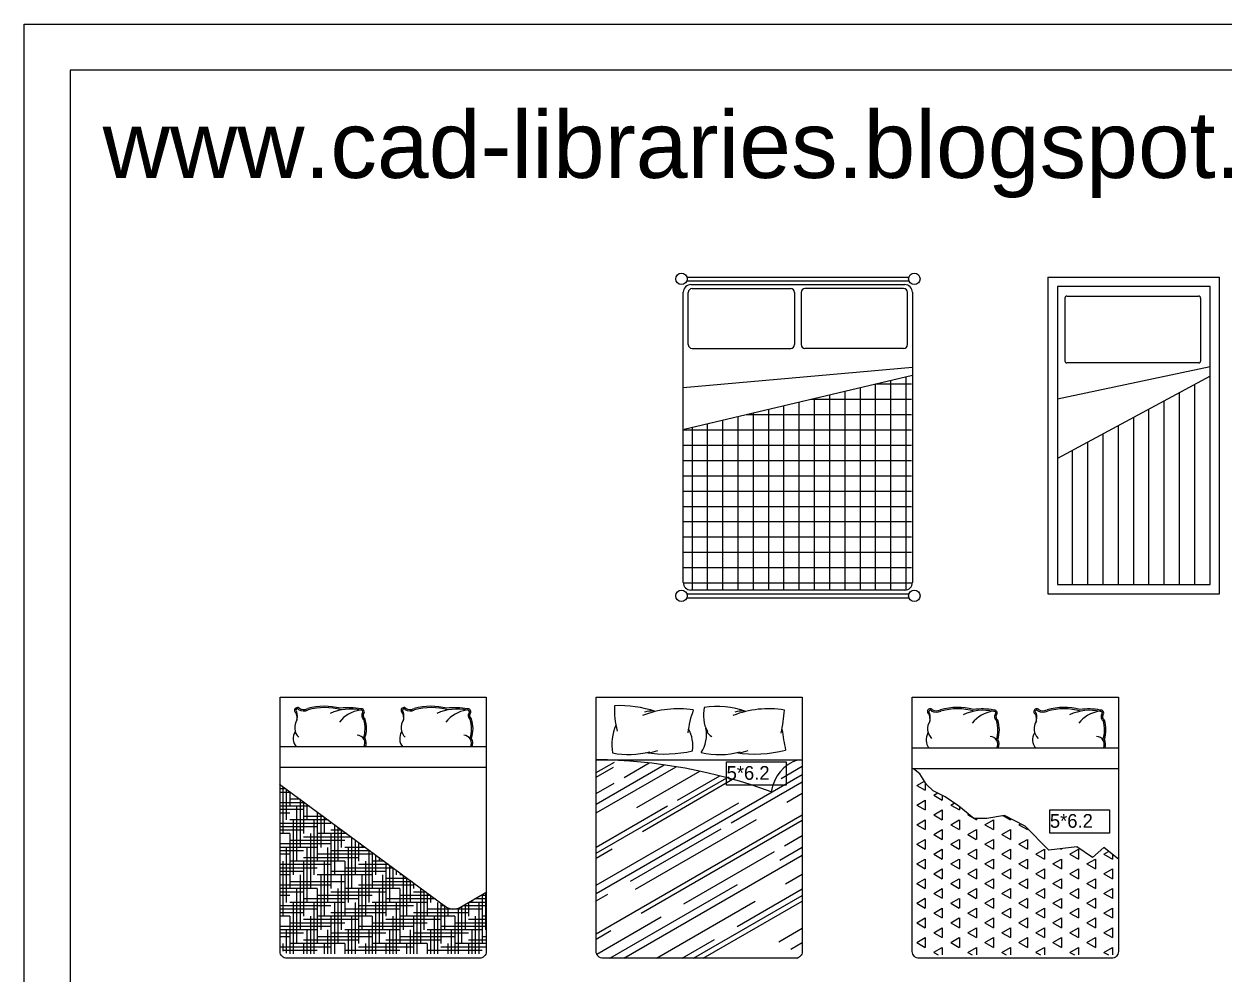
# Model space of a CAD drawing. Header units: inches. Extents: x 10.6 to 53.1, y 14.5 to 39.3.
# Drawn here: x 32.11 to 40.84, y 32.38 to 39.3 of the extents above; entities that cross this region are included whole.
import ezdxf

# ---------------------------------------------------------------- set-up
doc = ezdxf.new("R2010")
doc.units = ezdxf.units.IN
doc.header["$MEASUREMENT"] = 0
for name, color, linetype in [('02', 2, 'Continuous'), ('1', 1, 'Continuous'), ('4', 4, 'Continuous'), ('8', 8, 'Continuous'), ('kadrbm', 4, 'Continuous')]:
    doc.layers.add(name, color=color, linetype=linetype)
doc.styles.add('bmmm', font='swissel.ttf')
doc.styles.get("Standard").update_dxf_attribs({"font": 'arial.ttf'})

# ---------------------------------------------------------------- blocks, each defined once
blk = doc.blocks.new('kadrbm')
at = {"layer": 'kadrbm', "color": 4}
blk.add_lwpolyline([(0, 0), (0, 24.7972), (21, 24.7972), (21, 0), (0, 0)], close=True, dxfattribs=at)
blk.add_lwpolyline([(20.6631, 0.3257), (20.6631, 24.4603), (0.3369, 24.4603), (0.3369, 0.3257), (20.6631, 0.3257)], dxfattribs=at)
at = {"layer": 'kadrbm', "color": 211, "true_color": 0xf674fb, "style": 'bmmm'}
blk.add_text('www.cad-libraries.blogspot.com', height=0.485134, dxfattribs=at).set_placement((0.5726, 23.6772))

msp = doc.modelspace()

# ---------------------------------------------------------------- hatches: boundary and pattern name
at = {"layer": '8'}
h = msp.add_hatch(dxfattribs=at)
h.set_pattern_fill('AR-RROOF', color=256, scale=0.01, angle=30, style=0)
h.set_pattern_definition([(30, (33.41607, 29.56611), (0.356935, 0.49937), [3.81, -0.508, 1.27, -0.254]), (30, (33.64513, 29.845), (-0.38888, 0.16556), [0.762, -0.08382, 1.524, -0.1905]), (30, (33.4181, 29.81659), (1.0587564, 0.80778), [2.032, -0.3556, 1.016, -0.254])])
h.paths.add_polyline_path([(36.2759, 33.951), (36.2759, 32.5562, 0.414214), (36.3259, 32.5062), (37.7259, 32.5062, 0.414214), (37.7759, 32.5562), (37.7759, 33.9511), (37.7447, 33.9511, 0.285036), (37.5502, 33.7176, 0.085306)])
h = msp.add_hatch(dxfattribs=at)
h.set_pattern_fill('TRIANG', color=256, scale=0.015, angle=270, style=0)
h.set_pattern_definition([(330, (34.52567, 67.55368), (0.12373336, 0.07143747), [0.0714375, -0.0714375]), (30, (34.52567, 67.55368), (1e-08, 0.14287497), [0.0714375, -0.0714375]), (270, (34.58754, 67.5894), (0.12373335, -0.0714375), [0.0714375, -0.0714375])])
h.paths.add_polyline_path([(39.5685, 33.293), (39.3975, 33.468), (39.2459, 33.5458), (39.1176, 33.5224), (39.0244, 33.5224), (38.9155, 33.6119), (38.8145, 33.6819), (38.729, 33.7247), (38.6785, 33.7714), (38.6318, 33.8492), (38.5853, 33.8856), (38.5853, 32.5906, 0.414214), (38.6453, 32.5306), (40.0253, 32.5306, 0.414214), (40.0853, 32.5906), (40.0853, 33.2191), (39.9687, 33.3124), (39.8871, 33.2385), (39.7744, 33.3163)])

# ---------------------------------------------------------------- linework, layer by layer
at = {"layer": '02'}
for p, q in [((36.9355, 37.4627), (38.5514, 37.4627)), ((39.5621, 37.4627), (39.5621, 35.1572)), ((39.5621, 37.4627), (40.8121, 37.4627)), ((40.8121, 35.1572), (40.8121, 37.4627)), ((36.9355, 37.435), (38.5514, 37.435)), ((36.9656, 37.4072), (38.5212, 37.4072)), ((36.9737, 37.3781), (37.6917, 37.3781)), ((38.5132, 37.3781), (37.7952, 37.3781)), ((39.6316, 37.3933), (39.6316, 35.2266)), ((40.7427, 37.3933), (39.6316, 37.3933)), ((40.7427, 35.2266), (40.7427, 37.3933)), ((36.9101, 35.2405), (36.9101, 37.3516)), ((36.9459, 36.9714), (36.9459, 37.3503)), ((37.7194, 37.3503), (37.7194, 36.9714)), ((37.7674, 37.3503), (37.7674, 36.9714)), ((38.5409, 36.9714), (38.5409, 37.3503)), ((38.5767, 37.3516), (38.5767, 35.2405)), ((39.6871, 37.31), (39.6871, 36.8516)), ((39.701, 37.3238), (40.6593, 37.3238)), ((40.6732, 37.31), (40.6732, 36.8516)), ((36.9737, 36.9436), (37.6917, 36.9436)), ((38.5132, 36.9436), (37.7952, 36.9436)), ((38.5769, 36.8043), (36.9099, 36.6567)), ((40.7427, 36.81), (39.6316, 36.5738)), ((40.6593, 36.8377), (39.701, 36.8377)), ((38.5769, 36.7469), (36.9159, 36.3535)), ((38.5709, 36.6831), (38.3074, 36.6831)), ((38.3092, 35.1813), (38.3092, 36.6835)), ((38.4203, 35.1813), (38.4203, 36.7098)), ((38.5314, 35.1813), (38.5314, 36.7361)), ((40.7427, 36.7405), (39.6316, 36.1433)), ((40.6316, 35.2266), (40.6316, 36.6808)), ((37.9759, 35.1813), (37.9759, 36.6045)), ((38.087, 35.1813), (38.087, 36.6309)), ((38.1981, 35.1813), (38.1981, 36.6572)), ((40.5204, 35.2266), (40.5204, 36.6211)), ((37.5314, 35.1813), (37.5314, 36.4993)), ((37.6425, 35.1813), (37.6425, 36.5256)), ((37.7536, 35.1813), (37.7536, 36.5519)), ((38.5709, 36.572), (37.8384, 36.572)), ((37.8648, 35.1813), (37.8648, 36.5782)), ((40.2982, 35.2266), (40.2982, 36.5016)), ((40.4093, 35.2266), (40.4093, 36.5613)), ((37.1981, 35.1813), (37.1981, 36.4203)), ((37.3092, 35.1813), (37.3092, 36.4466)), ((38.5709, 36.4609), (37.3693, 36.4609)), ((37.4203, 35.1813), (37.4203, 36.4729)), ((40.1871, 35.2266), (40.1871, 36.4419)), ((36.9099, 36.3497), (38.5709, 36.3497)), ((36.9759, 35.1813), (36.9759, 36.3677)), ((37.087, 35.1813), (37.087, 36.394)), ((39.9649, 35.2266), (39.9649, 36.3225)), ((40.076, 35.2266), (40.076, 36.3822)), ((36.9099, 36.2386), (38.5709, 36.2386)), ((39.8538, 35.2266), (39.8538, 36.2627)), ((39.7427, 35.2266), (39.7427, 36.203)), ((36.9099, 36.1275), (38.5709, 36.1275)), ((36.9099, 36.0164), (38.5709, 36.0164)), ((36.9099, 35.9053), (38.5709, 35.9053)), ((36.9099, 35.7942), (38.5709, 35.7942)), ((36.9099, 35.6831), (38.5709, 35.6831)), ((36.9099, 35.572), (38.5709, 35.572)), ((36.9099, 35.4609), (38.5709, 35.4609)), ((36.9099, 35.3497), (38.5709, 35.3497)), ((36.9099, 35.2386), (38.5709, 35.2386)), ((39.6316, 35.2266), (40.7427, 35.2266)), ((36.9355, 35.1572), (38.5514, 35.1572)), ((36.9355, 35.1294), (38.5514, 35.1294)), ((38.5212, 35.185), (36.9656, 35.185)), ((39.5621, 35.1572), (40.8121, 35.1572))]:
    msp.add_line(p, q, dxfattribs=at)
for points in [[(37.2251, 33.9362), (37.6581, 33.9362), (37.6581, 33.7661), (37.2251, 33.7661)], [(39.5773, 33.5872), (40.0103, 33.5872), (40.0103, 33.417), (39.5773, 33.417)]]:
    msp.add_lwpolyline(points, close=True, dxfattribs=at)
for centre in [(36.8962, 37.4488), (38.5906, 37.4488), (36.8962, 35.1433), (38.5906, 35.1433)]:
    msp.add_circle(centre, 0.0417, dxfattribs=at)
for centre, radius, start, end in [((36.9656, 37.3516), 0.0556, 90.00003, 180.00003), ((36.9737, 37.3503), 0.0278, 90, 180), ((37.6917, 37.3503), 0.0278, 0.00005, 90.00003), ((37.7952, 37.3503), 0.0278, 90, 180), ((38.5132, 37.3503), 0.0278, 0.00003, 90.00003), ((38.5212, 37.3516), 0.0556, 0.00001, 90.00003), ((39.701, 37.31), 0.0139, 90, 180), ((40.6593, 37.31), 0.0139, 0.00001, 90), ((36.9737, 36.9714), 0.0278, 180.00003, 270.00002), ((37.6917, 36.9714), 0.0278, 270.00001, 0), ((37.7952, 36.9714), 0.0278, 180.00003, 270.00002), ((38.5132, 36.9714), 0.0278, 270.00001, 0), ((39.701, 36.8516), 0.0139, 180.00003, 270.00002), ((40.6593, 36.8516), 0.0139, 270.00001, 0), ((36.9656, 35.2405), 0.0556, 180.00003, 270.00002), ((38.5212, 35.2405), 0.0556, 270.00001, 359.99994)]:
    msp.add_arc(centre, radius, start, end, dxfattribs=at)
at = {"layer": '1'}
for p, q in [((34.0199, 33.7378, 0.002), (33.9806, 33.7378, 0.002)), ((34.0466, 33.7128, 0.002), (33.9806, 33.7128, 0.002)), ((33.9966, 33.755, 0.002), (33.9966, 33.4128, 0.002)), ((34.0216, 33.7366, 0.002), (34.0216, 33.5128, 0.002)), ((34.0466, 33.7182, 0.002), (34.0466, 33.6128, 0.002)), ((34.1557, 33.6378, 0.002), (33.9806, 33.6378, 0.002)), ((34.1218, 33.6628, 0.002), (34.0466, 33.6628, 0.002)), ((34.1216, 33.663, 0.002), (34.1216, 33.3128, 0.002)), ((34.1466, 33.6446, 0.002), (34.1466, 33.4128, 0.002)), ((34.1716, 33.6262, 0.002), (34.1716, 33.5128, 0.002)), ((34.1897, 33.6128, 0.002), (33.9806, 33.6128, 0.002)), ((34.1466, 33.5878, 0.002), (33.9806, 33.5878, 0.002)), ((34.0466, 33.5628, 0.002), (33.9806, 33.5628, 0.002)), ((34.0966, 33.6128, 0.002), (34.0966, 33.2128, 0.002)), ((34.2915, 33.5378, 0.002), (34.1466, 33.5378, 0.002)), ((34.2466, 33.5709, 0.002), (34.2466, 33.2128, 0.002)), ((34.2716, 33.5525, 0.002), (34.2716, 33.3128, 0.002)), ((34.2966, 33.5341, 0.002), (34.2966, 33.4128, 0.002)), ((34.3466, 33.4878, 0.002), (33.9806, 33.4878, 0.002)), ((34.2466, 33.4628, 0.002), (33.9806, 33.4628, 0.002)), ((34.3255, 33.5128, 0.002), (34.0466, 33.5128, 0.002)), ((34.0716, 33.5128, 0.002), (34.0716, 33.1128, 0.002)), ((34.2216, 33.5128, 0.002), (34.2216, 33.1128, 0.002)), ((34.3716, 33.4789, 0.002), (34.3716, 33.1128, 0.002)), ((34.3966, 33.4605, 0.002), (34.3966, 33.2128, 0.002)), ((34.4216, 33.442, 0.002), (34.4216, 33.3128, 0.002)), ((34.1466, 33.4378, 0.002), (33.9806, 33.4378, 0.002)), ((34.0466, 33.4128, 0.002), (33.9806, 33.4128, 0.002)), ((34.0466, 33.4128, 0.002), (34.0466, 33.0128, 0.002)), ((34.4466, 33.3628, 0.002), (34.0466, 33.3628, 0.002)), ((34.4952, 33.3878, 0.002), (34.1466, 33.3878, 0.002)), ((34.1966, 33.4128, 0.002), (34.1966, 33.0128, 0.002)), ((34.4612, 33.4128, 0.002), (34.2466, 33.4128, 0.002)), ((34.4273, 33.4378, 0.002), (34.3466, 33.4378, 0.002)), ((34.3466, 33.4128, 0.002), (34.3466, 33.0128, 0.002)), ((34.4966, 33.3868, 0.002), (34.4966, 33.0128, 0.002)), ((34.5216, 33.3684, 0.002), (34.5216, 33.1128, 0.002)), ((34.3466, 33.3378, 0.002), (33.9806, 33.3378, 0.002)), ((34.2466, 33.3128, 0.002), (33.9806, 33.3128, 0.002)), ((34.1466, 33.2878, 0.002), (33.9806, 33.2878, 0.002)), ((34.0216, 33.3128, 0.002), (34.0216, 32.9128, 0.002)), ((34.1716, 33.3128, 0.002), (34.1716, 32.9128, 0.002)), ((34.3216, 33.3128, 0.002), (34.3216, 32.9128, 0.002)), ((34.631, 33.2878, 0.002), (34.3466, 33.2878, 0.002)), ((34.597, 33.3128, 0.002), (34.4466, 33.3128, 0.002)), ((34.4716, 33.3128, 0.002), (34.4716, 32.9128, 0.002)), ((34.5466, 33.35, 0.002), (34.5466, 33.2128, 0.002)), ((34.5631, 33.3378, 0.002), (34.5466, 33.3378, 0.002)), ((34.5716, 33.3316, 0.002), (34.5716, 33.3128, 0.002)), ((34.6216, 33.2948, 0.002), (34.6216, 32.9128, 0.002)), ((34.6466, 33.2764, 0.002), (34.6466, 33.0128, 0.002)), ((34.0466, 33.2628, 0.002), (33.9806, 33.2628, 0.002)), ((34.3466, 33.1878, 0.002), (33.9806, 33.1878, 0.002)), ((33.9966, 33.2128, 0.002), (33.9966, 32.8128, 0.002)), ((34.4466, 33.2128, 0.002), (34.0466, 33.2128, 0.002)), ((34.5466, 33.2378, 0.002), (34.1466, 33.2378, 0.002)), ((34.1466, 33.2128, 0.002), (34.1466, 32.8128, 0.002)), ((34.6466, 33.2628, 0.002), (34.2466, 33.2628, 0.002)), ((34.2966, 33.2128, 0.002), (34.2966, 32.8128, 0.002)), ((34.4466, 33.2128, 0.002), (34.4466, 32.8128, 0.002)), ((34.7668, 33.1878, 0.002), (34.5466, 33.1878, 0.002)), ((34.5966, 33.2128, 0.002), (34.5966, 32.8128, 0.002)), ((34.7328, 33.2128, 0.002), (34.6466, 33.2128, 0.002)), ((34.6716, 33.2579, 0.002), (34.6716, 33.1128, 0.002)), ((34.6966, 33.2395, 0.002), (34.6966, 33.2128, 0.002)), ((34.7466, 33.2027, 0.002), (34.7466, 32.8128, 0.002)), ((34.7716, 33.1843, 0.002), (34.7716, 32.9128, 0.002)), ((34.2466, 33.1628, 0.002), (33.9806, 33.1628, 0.002)), ((34.1466, 33.1378, 0.002), (33.9806, 33.1378, 0.002)), ((34.0466, 33.1128, 0.002), (33.9806, 33.1128, 0.002)), ((34.1216, 33.1128, 0.002), (34.1216, 32.7128, 0.002)), ((34.6466, 33.1128, 0.002), (34.2466, 33.1128, 0.002)), ((34.2716, 33.1128, 0.002), (34.2716, 32.7128, 0.002)), ((34.7466, 33.1378, 0.002), (34.3466, 33.1378, 0.002)), ((34.4216, 33.1128, 0.002), (34.4216, 32.7128, 0.002)), ((34.8007, 33.1628, 0.002), (34.4466, 33.1628, 0.002)), ((34.5716, 33.1128, 0.002), (34.5716, 32.7128, 0.002)), ((34.7216, 33.1128, 0.002), (34.7216, 32.7128, 0.002)), ((34.7966, 33.1659, 0.002), (34.7966, 33.0128, 0.002)), ((34.8216, 33.1475, 0.002), (34.8216, 33.1128, 0.002)), ((34.8686, 33.1128, 0.002), (34.8466, 33.1128, 0.002)), ((34.8716, 33.1107, 0.002), (34.8716, 32.7128, 0.002)), ((34.8966, 33.0922, 0.002), (34.8966, 32.8128, 0.002)), ((34.3466, 33.0378, 0.002), (33.9806, 33.0378, 0.002)), ((34.2466, 33.0128, 0.002), (33.9806, 33.0128, 0.002)), ((34.4466, 33.0628, 0.002), (34.0466, 33.0628, 0.002)), ((34.0966, 33.0128, 0.002), (34.0966, 32.6128, 0.002)), ((34.2466, 33.0128, 0.002), (34.2466, 32.6128, 0.002)), ((34.3966, 33.0128, 0.002), (34.3966, 32.6128, 0.002)), ((34.8466, 33.0128, 0.002), (34.4466, 33.0128, 0.002)), ((34.9466, 33.0378, 0.002), (34.5466, 33.0378, 0.002)), ((34.5466, 33.0128, 0.002), (34.5466, 32.6128, 0.002)), ((34.9365, 33.0628, 0.002), (34.6466, 33.0628, 0.002)), ((34.6966, 33.0128, 0.002), (34.6966, 32.6128, 0.002)), ((34.9026, 33.0878, 0.002), (34.7466, 33.0878, 0.002)), ((34.8466, 33.0128, 0.002), (34.8466, 32.6128, 0.002)), ((34.9216, 33.0738, 0.002), (34.9216, 32.9128, 0.002)), ((34.9466, 33.0554, 0.002), (34.9466, 33.0128, 0.002)), ((34.9966, 33.0128, 0.002), (34.9966, 32.6128, 0.002)), ((34.1466, 32.9878, 0.002), (33.9806, 32.9878, 0.002)), ((34.0466, 32.9628, 0.002), (33.9806, 32.9628, 0.002)), ((34.5466, 32.9378, 0.002), (34.1466, 32.9378, 0.002)), ((34.6466, 32.9628, 0.002), (34.2466, 32.9628, 0.002)), ((34.7466, 32.9878, 0.002), (34.3466, 32.9878, 0.002)), ((35.1063, 32.9378, 0.002), (34.7466, 32.9378, 0.002)), ((35.0723, 32.9628, 0.002), (34.8466, 32.9628, 0.002)), ((35.0384, 32.9878, 0.002), (34.9466, 32.9878, 0.002)), ((35.0216, 33.0002, 0.002), (35.0216, 32.7128, 0.002)), ((35.0466, 32.9818, 0.002), (35.0466, 32.8128, 0.002)), ((35.0716, 32.9634, 0.002), (35.0716, 32.9128, 0.002)), ((35.3716, 32.9257, 0.002), (35.3716, 32.9128, 0.002)), ((35.4759, 32.9378, 0.002), (35.3925, 32.9378, 0.002)), ((35.4466, 32.969, 0.002), (35.4466, 32.6128, 0.002)), ((35.4759, 32.9628, 0.002), (35.4466, 32.9628, 0.002)), ((35.4716, 32.9835, 0.002), (35.4716, 32.7128, 0.002)), ((34.3466, 32.8878, 0.002), (33.9806, 32.8878, 0.002)), ((34.2466, 32.8628, 0.002), (33.9806, 32.8628, 0.002)), ((34.1466, 32.8378, 0.002), (33.9806, 32.8378, 0.002)), ((34.4466, 32.9128, 0.002), (34.0466, 32.9128, 0.002)), ((34.0716, 32.9128, 0.002), (34.0716, 32.5394, 0.002)), ((34.2216, 32.9128, 0.002), (34.2216, 32.5394, 0.002)), ((34.7466, 32.8378, 0.002), (34.3466, 32.8378, 0.002)), ((34.3716, 32.9128, 0.002), (34.3716, 32.5394, 0.002)), ((34.8466, 32.8628, 0.002), (34.4466, 32.8628, 0.002)), ((34.5216, 32.9128, 0.002), (34.5216, 32.5394, 0.002)), ((34.9466, 32.8878, 0.002), (34.5466, 32.8878, 0.002)), ((35.0466, 32.9128, 0.002), (34.6466, 32.9128, 0.002)), ((34.6716, 32.9128, 0.002), (34.6716, 32.5394, 0.002)), ((34.8216, 32.9128, 0.002), (34.8216, 32.5394, 0.002)), ((35.3466, 32.8378, 0.002), (34.9466, 32.8378, 0.002)), ((34.9716, 32.9128, 0.002), (34.9716, 32.5394, 0.002)), ((35.4466, 32.8628, 0.002), (35.0466, 32.8628, 0.002)), ((35.1216, 32.9128, 0.002), (35.1216, 32.5394, 0.002)), ((35.1466, 32.9081, 0.002), (35.1466, 32.6128, 0.002)), ((35.1742, 32.8878, 0.002), (35.1466, 32.8878, 0.002)), ((35.1716, 32.8897, 0.002), (35.1716, 32.7128, 0.002)), ((35.1966, 32.8738, 0.002), (35.1966, 32.8128, 0.002)), ((35.2716, 32.87, 0.002), (35.2716, 32.5394, 0.002)), ((35.2966, 32.8824, 0.002), (35.2966, 32.6128, 0.002)), ((35.4759, 32.8878, 0.002), (35.3059, 32.8878, 0.002)), ((35.3216, 32.8969, 0.002), (35.3216, 32.7128, 0.002)), ((35.3466, 32.9113, 0.002), (35.3466, 32.8128, 0.002)), ((35.4759, 32.9128, 0.002), (35.3492, 32.9128, 0.002)), ((35.4216, 32.9128, 0.002), (35.4216, 32.5394, 0.002)), ((34.0466, 32.8128, 0.002), (33.9806, 32.8128, 0.002)), ((34.0466, 32.8128, 0.002), (34.0466, 32.5394, 0.002)), ((34.4466, 32.7628, 0.002), (34.0466, 32.7628, 0.002)), ((34.5466, 32.7878, 0.002), (34.1466, 32.7878, 0.002)), ((34.1966, 32.8128, 0.002), (34.1966, 32.5394, 0.002)), ((34.6466, 32.8128, 0.002), (34.2466, 32.8128, 0.002)), ((34.3466, 32.8128, 0.002), (34.3466, 32.5394, 0.002)), ((34.4966, 32.8128, 0.002), (34.4966, 32.5394, 0.002)), ((34.6466, 32.8128, 0.002), (34.6466, 32.5394, 0.002)), ((35.0466, 32.7628, 0.002), (34.6466, 32.7628, 0.002)), ((35.1466, 32.7878, 0.002), (34.7466, 32.7878, 0.002)), ((34.7966, 32.8128, 0.002), (34.7966, 32.5394, 0.002)), ((35.2466, 32.8128, 0.002), (34.8466, 32.8128, 0.002)), ((34.9466, 32.8128, 0.002), (34.9466, 32.5394, 0.002)), ((35.0966, 32.8128, 0.002), (35.0966, 32.5394, 0.002)), ((35.2466, 32.8128, 0.002), (35.2466, 32.5394, 0.002)), ((35.4759, 32.7628, 0.002), (35.2466, 32.7628, 0.002)), ((35.4759, 32.7878, 0.002), (35.3466, 32.7878, 0.002)), ((35.3966, 32.8128, 0.002), (35.3966, 32.5394, 0.002)), ((35.4759, 32.8128, 0.002), (35.4466, 32.8128, 0.002)), ((34.3466, 32.7378, 0.002), (33.9806, 32.7378, 0.002)), ((34.2466, 32.7128, 0.002), (33.9806, 32.7128, 0.002)), ((34.1466, 32.6878, 0.002), (33.9806, 32.6878, 0.002)), ((34.0466, 32.6628, 0.002), (33.9806, 32.6628, 0.002)), ((34.0216, 32.7128, 0.002), (34.0216, 32.5425, 0.002)), ((34.1716, 32.7128, 0.002), (34.1716, 32.5394, 0.002)), ((34.6466, 32.6628, 0.002), (34.2466, 32.6628, 0.002)), ((34.3216, 32.7128, 0.002), (34.3216, 32.5394, 0.002)), ((34.7466, 32.6878, 0.002), (34.3466, 32.6878, 0.002)), ((34.8466, 32.7128, 0.002), (34.4466, 32.7128, 0.002)), ((34.4716, 32.7128, 0.002), (34.4716, 32.5394, 0.002)), ((34.9466, 32.7378, 0.002), (34.5466, 32.7378, 0.002)), ((34.6216, 32.7128, 0.002), (34.6216, 32.5394, 0.002)), ((34.7716, 32.7128, 0.002), (34.7716, 32.5394, 0.002)), ((35.2466, 32.6628, 0.002), (34.8466, 32.6628, 0.002)), ((34.9216, 32.7128, 0.002), (34.9216, 32.5394, 0.002)), ((35.3466, 32.6878, 0.002), (34.9466, 32.6878, 0.002)), ((35.4466, 32.7128, 0.002), (35.0466, 32.7128, 0.002)), ((35.0716, 32.7128, 0.002), (35.0716, 32.5394, 0.002)), ((35.4759, 32.7378, 0.002), (35.1466, 32.7378, 0.002)), ((35.2216, 32.7128, 0.002), (35.2216, 32.5394, 0.002)), ((35.3716, 32.7128, 0.002), (35.3716, 32.5394, 0.002)), ((35.4759, 32.6628, 0.002), (35.4466, 32.6628, 0.002)), ((34.3466, 32.5878, 0.002), (33.9817, 32.5878, 0.002)), ((33.9966, 32.6128, 0.002), (33.9966, 32.5586, 0.002)), ((34.4466, 32.6128, 0.002), (34.0466, 32.6128, 0.002)), ((34.5466, 32.6378, 0.002), (34.1466, 32.6378, 0.002)), ((34.1466, 32.6128, 0.002), (34.1466, 32.5394, 0.002)), ((34.2966, 32.6128, 0.002), (34.2966, 32.5394, 0.002)), ((34.4466, 32.6128, 0.002), (34.4466, 32.5394, 0.002)), ((34.9466, 32.5878, 0.002), (34.5466, 32.5878, 0.002)), ((34.5966, 32.6128, 0.002), (34.5966, 32.5394, 0.002)), ((35.0466, 32.6128, 0.002), (34.6466, 32.6128, 0.002)), ((35.1466, 32.6378, 0.002), (34.7466, 32.6378, 0.002)), ((34.7466, 32.6128, 0.002), (34.7466, 32.5394, 0.002)), ((34.8966, 32.6128, 0.002), (34.8966, 32.5394, 0.002)), ((35.0466, 32.6128, 0.002), (35.0466, 32.5394, 0.002)), ((35.4759, 32.5878, 0.002), (35.1466, 32.5878, 0.002)), ((35.1966, 32.6128, 0.002), (35.1966, 32.5394, 0.002)), ((35.4759, 32.6128, 0.002), (35.2466, 32.6128, 0.002)), ((35.4759, 32.6378, 0.002), (35.3466, 32.6378, 0.002)), ((35.3466, 32.6128, 0.002), (35.3466, 32.5394, 0.002)), ((34.2466, 32.5628, 0.002), (33.993, 32.5628, 0.002)), ((34.8466, 32.5628, 0.002), (34.4466, 32.5628, 0.002)), ((35.4466, 32.5628, 0.002), (35.0466, 32.5628, 0.002))]:
    msp.add_line(p, q, dxfattribs=at)
at = {"layer": '4'}
msp.add_line((36.2759, 33.9511), (37.7782, 33.9511), dxfattribs=at)
for points in [[(33.9759, 34.4062), (35.4759, 34.4062), (35.4759, 32.5562, -0.414214), (35.4259, 32.5062), (34.0259, 32.5062, -0.414214), (33.9759, 32.5562), (33.9759, 34.4062)], [(36.2759, 34.4062), (37.7759, 34.4062), (37.7759, 32.5562, -0.414214), (37.7259, 32.5062), (36.3259, 32.5062, -0.414214), (36.2759, 32.5562), (36.2759, 34.4062)], [(38.5759, 34.4062), (40.0759, 34.4062), (40.0759, 32.5562, -0.414214), (40.0259, 32.5062), (38.6259, 32.5062, -0.414214), (38.5759, 32.5562), (38.5759, 34.4062)], [(36.7081, 34.3022, 0.084637), (36.4096, 34.3439, 0.084637)], [(37.3659, 34.3022, 0.121247), (37.0606, 34.3315, 0.070144)]]:
    msp.add_lwpolyline(points, format="xyb", dxfattribs=at)
at = {"layer": '4', "elevation": 0.002}
for points in [[(35.4759, 34.0444), (33.9759, 34.0444)], [(40.0759, 34.0356), (38.5759, 34.0356)], [(35.4759, 33.8944), (33.9759, 33.8944)], [(40.0759, 33.8856), (38.5759, 33.8856)], [(40.0759, 33.2266), (39.9687, 33.3124), (39.8871, 33.2385), (39.7744, 33.3163), (39.5685, 33.293), (39.3975, 33.468), (39.2459, 33.5458), (39.1176, 33.5224), (39.0244, 33.5224), (38.9155, 33.6119), (38.8145, 33.6819), (38.729, 33.7247), (38.6785, 33.7714), (38.6318, 33.8492), (38.5853, 33.8856)]]:
    msp.add_lwpolyline(points, dxfattribs=at)
msp.add_lwpolyline([(33.9721, 33.773), (35.1794, 32.884, 0.297983), (35.2887, 32.8779), (35.4808, 32.9888)], format="xyb", dxfattribs=at)
at = {"layer": '4'}
for centre, radius, start, end in [((34.1021, 34.3093, 0.002), 0.0212, 38.30006, 246.53068), ((34.1021, 34.3093, 0.002), 0.0112, 38.30006, 246.53068), ((34.1472, 34.3789, 0.002), 0.073, 238.98367, 296.69664), ((34.1472, 34.3789, 0.002), 0.063, 238.98367, 296.69664), ((34.2994, 33.8808, 0.002), 0.459, 75.34755, 105.42569), ((34.2994, 33.8808, 0.002), 0.449, 74.23154, 105.42569), ((34.4883, 33.9677, 0.002), 0.3516, 77.51008, 114.73436), ((34.4788, 33.8767, 0.002), 0.4526, 79.1059, 98.0403), ((34.5672, 34.2994, 0.002), 0.022, 345.96566, 97.42674), ((34.8771, 34.3093, 0.002), 0.0212, 38.30006, 246.53068), ((34.8771, 34.3093, 0.002), 0.0112, 38.30006, 246.53068), ((34.9222, 34.3789, 0.002), 0.073, 238.98367, 296.69664), ((34.9222, 34.3789, 0.002), 0.063, 238.98367, 296.69664), ((35.0744, 33.8808, 0.002), 0.459, 75.34755, 105.42569), ((35.0744, 33.8808, 0.002), 0.449, 74.23154, 105.42569), ((35.2633, 33.9677, 0.002), 0.3516, 77.51008, 114.73436), ((35.2538, 33.8767, 0.002), 0.4526, 79.1059, 98.0403), ((35.3422, 34.2994, 0.002), 0.022, 345.96566, 97.42674), ((37.0015, 34.3106), 0.5928, 176.78363, 194.79973), ((36.8734, 33.609), 0.7126, 81.17707, 111.41914), ((37.3119, 34.2745), 0.2558, 167.0626, 207.49464), ((37.5312, 33.609), 0.7126, 80.74648, 111.41914), ((38.7068, 34.3005, 0.002), 0.0212, 38.30006, 246.53068), ((38.7519, 34.3701, 0.002), 0.063, 238.98367, 296.69664), ((38.9041, 33.872, 0.002), 0.459, 75.34755, 105.42569), ((38.9041, 33.872, 0.002), 0.449, 74.23154, 105.42569), ((39.0835, 33.8679, 0.002), 0.4526, 79.1059, 98.0403), ((39.4818, 34.3005, 0.002), 0.0212, 38.30006, 246.53068), ((39.5269, 34.3701, 0.002), 0.063, 238.98367, 296.69664), ((39.6791, 33.872, 0.002), 0.459, 75.34755, 105.42569), ((39.6791, 33.872, 0.002), 0.449, 74.23154, 105.42569), ((39.8585, 33.8679, 0.002), 0.4526, 79.1059, 98.0403), ((34.1822, 34.1848, 0.002), 0.1001, 146.2053, 225.21617), ((33.9986, 34.2526, 0.002), 0.102, 0.28772, 21.35914), ((33.9943, 34.2671, 0.002), 0.1081, 340.60084, 17.15126), ((34.5935, 34.0765, 0.002), 0.2382, 98.60738, 141.43055), ((34.5672, 34.2994, 0.002), 0.012, 345.96566, 104.06748), ((34.6051, 34.273, 0.002), 0.0353, 138.19907, 234.48857), ((34.6109, 34.273, 0.002), 0.0307, 136.84006, 236.92309), ((34.3686, 34.1769, 0.002), 0.2262, 341.41502, 17.33895), ((34.3686, 34.1769, 0.002), 0.2362, 342.58838, 17.33895), ((34.9572, 34.1848, 0.002), 0.1001, 146.2053, 225.21617), ((34.7736, 34.2526, 0.002), 0.102, 0.28772, 21.35914), ((34.7693, 34.2671, 0.002), 0.1081, 340.60084, 17.15126), ((35.3685, 34.0765, 0.002), 0.2382, 98.60738, 141.43055), ((35.3422, 34.2994, 0.002), 0.012, 345.96566, 104.06748), ((35.3801, 34.273, 0.002), 0.0353, 138.19907, 234.48857), ((35.3859, 34.273, 0.002), 0.0307, 136.84006, 236.92309), ((35.1436, 34.1769, 0.002), 0.2262, 341.41502, 17.33895), ((35.1436, 34.1769, 0.002), 0.2362, 342.58838, 17.33895), ((36.7005, 33.9812), 0.3246, 91.65447, 102.94593), ((37.6429, 34.0704), 0.7034, 159.80225, 173.77038), ((37.3583, 33.9812), 0.3246, 91.65447, 102.94593), ((36.3991, 34.4003), 1.2498, 348.20044, 355.96528), ((38.7869, 34.1761, 0.002), 0.1001, 146.2053, 225.21617), ((38.7068, 34.3005, 0.002), 0.0112, 38.30006, 246.53068), ((38.6033, 34.2439, 0.002), 0.102, 0.28772, 21.35914), ((38.599, 34.2584, 0.002), 0.1081, 340.60084, 17.15126), ((38.7519, 34.3701, 0.002), 0.073, 238.98367, 296.69664), ((39.093, 33.9589, 0.002), 0.3516, 77.51008, 114.73436), ((39.1982, 34.0677, 0.002), 0.2382, 98.60738, 141.43055), ((39.1719, 34.2906, 0.002), 0.012, 345.96566, 104.06748), ((39.1719, 34.2906, 0.002), 0.022, 345.96566, 97.42674), ((39.2098, 34.2642, 0.002), 0.0353, 138.19907, 234.48857), ((39.2156, 34.2643, 0.002), 0.0307, 136.84006, 236.92309), ((38.9734, 34.1681, 0.002), 0.2262, 341.41502, 17.33895), ((38.9734, 34.1681, 0.002), 0.2362, 342.58838, 17.33895), ((39.5619, 34.1761, 0.002), 0.1001, 146.2053, 225.21617), ((39.4818, 34.3005, 0.002), 0.0112, 38.30006, 246.53068), ((39.3783, 34.2439, 0.002), 0.102, 0.28772, 21.35914), ((39.374, 34.2584, 0.002), 0.1081, 340.60084, 17.15126), ((39.5269, 34.3701, 0.002), 0.073, 238.98367, 296.69664), ((39.868, 33.9589, 0.002), 0.3516, 77.51008, 114.73436), ((39.9732, 34.0677, 0.002), 0.2382, 98.60738, 141.43055), ((39.9469, 34.2906, 0.002), 0.012, 345.96566, 104.06748), ((39.9469, 34.2906, 0.002), 0.022, 345.96566, 97.42674), ((39.9848, 34.2642, 0.002), 0.0353, 138.19907, 234.48857), ((39.9906, 34.2643, 0.002), 0.0307, 136.84006, 236.92309), ((39.7484, 34.1681, 0.002), 0.2262, 341.41502, 17.33895), ((39.7484, 34.1681, 0.002), 0.2362, 342.58838, 17.33895), ((34.1607, 34.1053, 0.002), 0.0897, 146.81272, 222.27873), ((34.9357, 34.1053, 0.002), 0.0897, 146.81272, 222.27873), ((36.7552, 34.0614), 0.3652, 157.18737, 189.70335), ((36.7156, 34.05), 0.2642, 352.54311, 27.97354), ((36.8514, 34.1314), 0.2278, 325.52414, 12.15456), ((37.1549, 34.1996), 0.0874, 207.80195, 244.94783), ((40.0948, 34.5216), 2.4916, 188.06654, 191.60812), ((38.7654, 34.0965, 0.002), 0.0897, 146.81272, 222.27873), ((39.5404, 34.0965, 0.002), 0.0897, 146.81272, 222.27873), ((34.5366, 34.0722, 0.002), 0.0567, 329.42427, 89.0407), ((34.5366, 34.0722, 0.002), 0.0667, 335.286, 30.56216), ((35.3116, 34.0722, 0.002), 0.0567, 329.42427, 89.0407), ((35.3116, 34.0722, 0.002), 0.0667, 335.286, 30.56216), ((39.1414, 34.0635, 0.002), 0.0567, 329.42427, 89.0407), ((39.1414, 34.0635, 0.002), 0.0667, 335.286, 30.56216), ((39.9164, 34.0635, 0.002), 0.0567, 329.42427, 89.0407), ((39.9164, 34.0635, 0.002), 0.0667, 335.286, 30.56216), ((36.5103, 34.5996), 0.6107, 259.13361, 284.83381), ((36.7743, 34.8898), 0.8975, 261.14067, 283.09401), ((36.5092, 34.7312), 0.7448, 281.19115, 286.86059), ((37.1688, 34.5588), 0.5712, 256.88618, 285.81509), ((37.4321, 34.8898), 0.8975, 261.14067, 284.32592), ((37.167, 34.7312), 0.7448, 281.19115, 286.86059), ((36.2342, 30.1271), 3.8241, 69.87098, 89.37456), ((37.8356, 33.6776), 0.2882, 108.38483, 172.02264)]:
    msp.add_arc(centre, radius, start, end, dxfattribs=at)

# ---------------------------------------------------------------- block references
at = {"layer": 'kadrbm'}
msp.add_blockref('kadrbm', (32.1129, 14.5063), dxfattribs=at)

# ---------------------------------------------------------------- texts
at = {"layer": '02', "char_height": 0.1, "width": 1.849333, "attachment_point": 1}
for insert in [(37.2251, 33.9047), (39.5773, 33.5556)]:
    msp.add_mtext('{\\f@????|b0|i0|c0|p18;5*6.2}', dxfattribs=dict(at, insert=insert))

doc.saveas('drawing.dxf')
